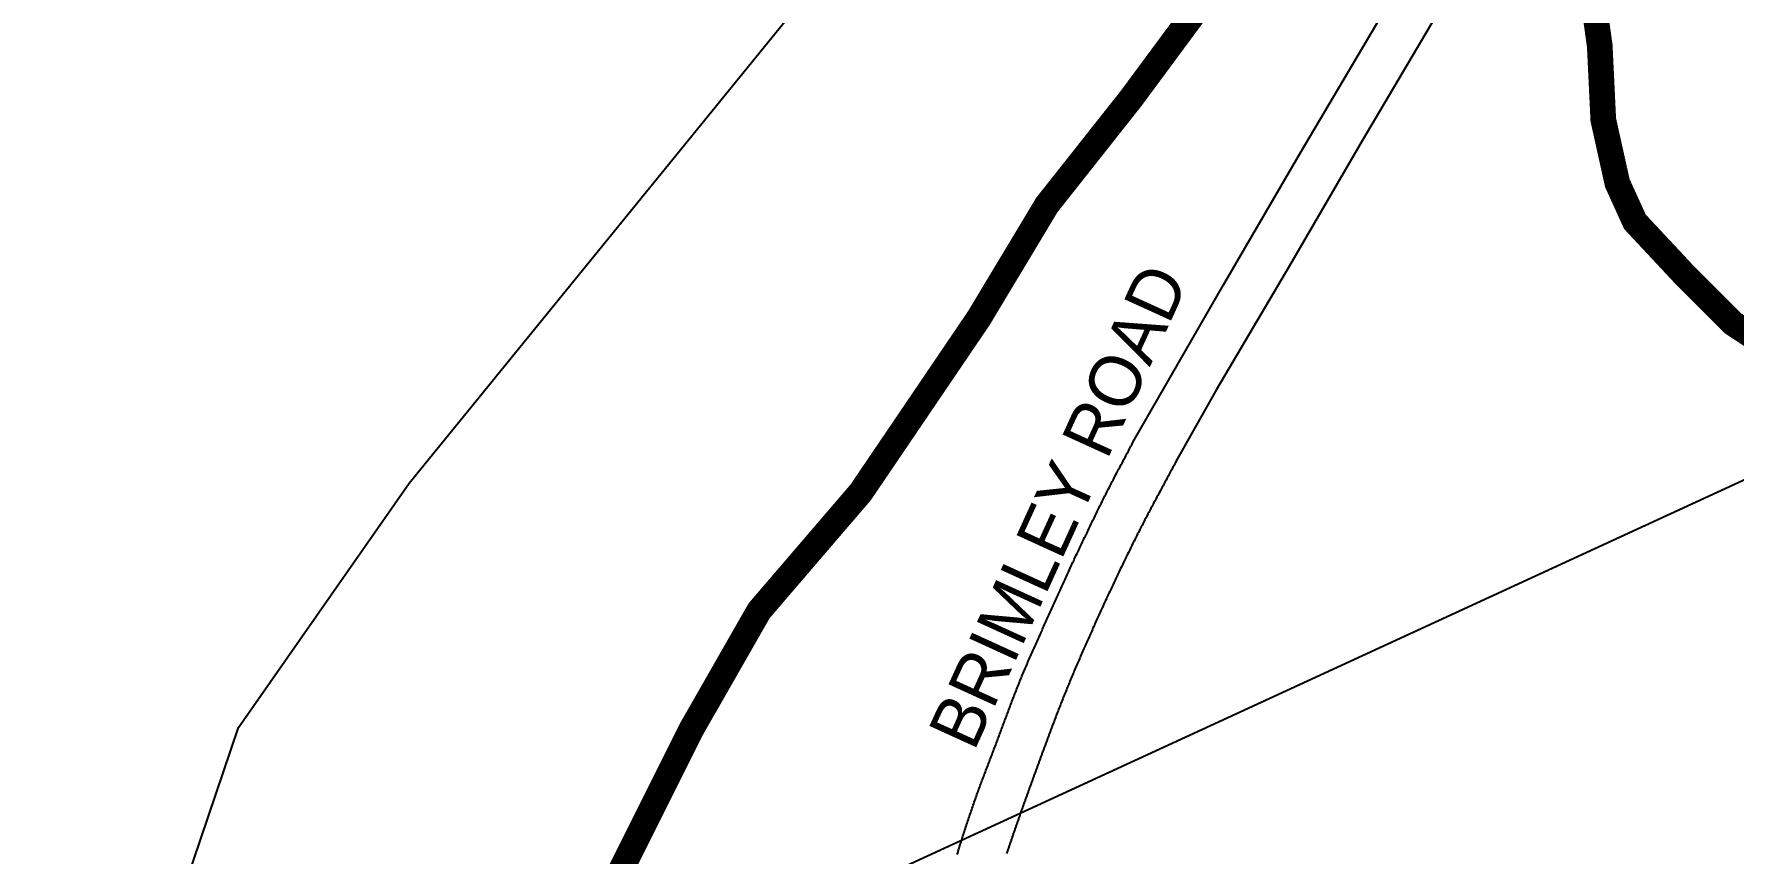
# Model space of a CAD drawing. Header units: millimetres. Extents: x 1745962 to 1749233, y 4525379 to 4529927.
# Drawn here: x 1746578.4 to 1746843.2, y 4526521.2 to 4526648.9 of the extents above; entities that cross this region are included whole.
import ezdxf

# ---------------------------------------------------------------- set-up
doc = ezdxf.new("R2010")
doc.units = ezdxf.units.MM
doc.header["$LTSCALE"] = 10
doc.header["$MEASUREMENT"] = 0
for name, color, linetype in [('AROLL_LOTS', 8, 'Continuous'), ('AROLL_ROADS', 7, 'Continuous'), ('ZONING_STANDARDS', 140, 'Continuous'), ('ZONING_ZONES', 140, 'Continuous')]:
    doc.layers.add(name, color=color, linetype=linetype)
doc.styles.add('Univers Condensed', font='UNVR57W.TTF')

msp = doc.modelspace()

# ---------------------------------------------------------------- linework, layer by layer
at = {"layer": 'AROLL_LOTS'}
for points in [[(1746749.7, 4526585.37), (1746763.71, 4526609.77), (1746775.82, 4526630.53), (1746788.22, 4526651.53), (1746797.84, 4526668.4), (1746805.87, 4526682.9), (1746814.68, 4526699.33), (1746822.65, 4526714.59), (1746832.24, 4526732.32)], [(1746839.21, 4526730.2), (1746827.33, 4526707.9), (1746816.07, 4526686.43), (1746805.6, 4526666.79), (1746795.24, 4526648.98), (1746785.32, 4526632.21), (1746773.98, 4526612.73), (1746762.62, 4526593.42), (1746756.3, 4526582.2)], [(1746636.87, 4526578.85), (1746721.48, 4526682.97)], [(1746739.84, 4526565.6), (1746739.94, 4526565.83), (1746740.04, 4526566.06), (1746740.15, 4526566.29), (1746740.25, 4526566.51), (1746740.37, 4526566.73), (1746740.47, 4526566.96), (1746740.57, 4526567.19), (1746740.68, 4526567.41), (1746740.78, 4526567.64), (1746740.9, 4526567.87), (1746741, 4526568.1), (1746741.11, 4526568.31), (1746741.21, 4526568.54), (1746741.32, 4526568.77), (1746741.43, 4526569), (1746741.54, 4526569.22), (1746741.64, 4526569.45), (1746741.75, 4526569.68), (1746741.86, 4526569.9), (1746741.96, 4526570.12), (1746742.08, 4526570.35), (1746742.19, 4526570.58), (1746742.29, 4526570.81), (1746742.4, 4526571.02), (1746742.5, 4526571.25), (1746742.62, 4526571.48), (1746742.73, 4526571.71), (1746742.83, 4526571.93), (1746742.94, 4526572.15), (1746743.05, 4526572.38), (1746743.15, 4526572.6), (1746743.26, 4526572.83), (1746743.38, 4526573.06), (1746743.49, 4526573.28), (1746743.59, 4526573.5), (1746743.7, 4526573.73), (1746743.81, 4526573.96), (1746743.92, 4526574.17), (1746744.04, 4526574.4), (1746744.15, 4526574.63), (1746744.25, 4526574.86), (1746744.36, 4526575.07), (1746744.47, 4526575.3), (1746744.58, 4526575.53), (1746744.69, 4526575.75), (1746744.81, 4526575.97), (1746744.92, 4526576.2), (1746745.03, 4526576.42), (1746745.14, 4526576.64), (1746745.25, 4526576.87), (1746745.37, 4526577.09), (1746745.48, 4526577.31), (1746745.6, 4526577.54), (1746745.71, 4526577.76), (1746745.82, 4526577.98), (1746745.93, 4526578.21), (1746746.05, 4526578.42), (1746746.16, 4526578.65), (1746746.27, 4526578.87), (1746746.38, 4526579.1), (1746746.51, 4526579.32), (1746746.61, 4526579.54), (1746746.74, 4526579.76), (1746746.85, 4526579.99), (1746746.96, 4526580.2), (1746747.08, 4526580.43), (1746747.2, 4526580.64), (1746747.31, 4526580.87), (1746747.43, 4526581.08), (1746747.54, 4526581.31), (1746747.66, 4526581.54), (1746747.78, 4526581.75), (1746747.9, 4526581.98), (1746748.01, 4526582.19), (1746748.14, 4526582.41), (1746748.25, 4526582.63), (1746748.37, 4526582.86), (1746748.49, 4526583.08), (1746748.6, 4526583.3), (1746748.72, 4526583.52), (1746748.84, 4526583.74), (1746748.95, 4526583.96), (1746749.07, 4526584.18), (1746749.19, 4526584.4), (1746749.3, 4526584.62), (1746749.42, 4526584.84), (1746749.55, 4526585.07), (1746749.7, 4526585.37)], [(1746756.3, 4526582.2), (1746756.18, 4526581.98), (1746756.07, 4526581.76), (1746755.95, 4526581.54), (1746755.83, 4526581.32), (1746755.71, 4526581.1), (1746755.6, 4526580.87), (1746755.48, 4526580.66), (1746755.35, 4526580.44), (1746755.24, 4526580.22), (1746755.12, 4526579.99), (1746755, 4526579.78), (1746754.88, 4526579.56), (1746754.76, 4526579.33), (1746754.65, 4526579.11), (1746754.53, 4526578.89), (1746754.41, 4526578.68), (1746754.29, 4526578.45), (1746754.18, 4526578.24), (1746754.06, 4526578.01), (1746753.94, 4526577.8), (1746753.82, 4526577.57), (1746753.71, 4526577.36), (1746753.59, 4526577.13), (1746753.46, 4526576.91), (1746753.35, 4526576.69), (1746753.23, 4526576.47), (1746753.11, 4526576.25), (1746753, 4526576.03), (1746752.88, 4526575.81), (1746752.76, 4526575.59), (1746752.65, 4526575.37), (1746752.53, 4526575.15), (1746752.41, 4526574.92), (1746752.3, 4526574.7), (1746752.18, 4526574.48), (1746752.07, 4526574.26), (1746751.94, 4526574.04), (1746751.83, 4526573.82), (1746751.71, 4526573.6), (1746751.6, 4526573.37), (1746751.48, 4526573.16), (1746751.37, 4526572.93), (1746751.25, 4526572.72), (1746751.14, 4526572.49), (1746751.03, 4526572.26), (1746750.91, 4526572.05), (1746750.79, 4526571.82), (1746750.67, 4526571.6), (1746750.56, 4526571.38), (1746750.45, 4526571.15), (1746750.34, 4526570.93), (1746750.23, 4526570.71), (1746750.12, 4526570.48), (1746750, 4526570.27), (1746749.89, 4526570.04), (1746749.77, 4526569.81), (1746749.66, 4526569.6), (1746749.55, 4526569.37), (1746749.44, 4526569.14), (1746749.34, 4526568.91), (1746749.23, 4526568.69), (1746749.11, 4526568.47), (1746749, 4526568.24), (1746748.89, 4526568.02), (1746748.78, 4526567.8), (1746748.67, 4526567.57), (1746748.56, 4526567.35), (1746748.46, 4526567.12), (1746748.34, 4526566.9), (1746748.23, 4526566.67), (1746748.12, 4526566.45), (1746748.02, 4526566.22), (1746747.91, 4526565.99), (1746747.8, 4526565.78), (1746747.69, 4526565.55), (1746747.58, 4526565.32), (1746747.47, 4526565.09), (1746747.37, 4526564.87), (1746747.26, 4526564.65), (1746747.16, 4526564.42), (1746747.04, 4526564.19), (1746746.94, 4526563.97), (1746746.83, 4526563.74), (1746746.73, 4526563.51), (1746746.62, 4526563.29), (1746746.52, 4526563.07), (1746746.4, 4526562.84), (1746746.3, 4526562.61), (1746746.19, 4526562.38), (1746746.09, 4526562.16), (1746745.99, 4526561.93), (1746745.87, 4526561.7), (1746745.77, 4526561.47), (1746745.67, 4526561.24), (1746745.56, 4526561.03), (1746745.46, 4526560.8), (1746745.35, 4526560.57), (1746745.25, 4526560.34), (1746745.14, 4526560.12), (1746745.04, 4526559.89), (1746744.94, 4526559.66), (1746744.83, 4526559.43), (1746744.72, 4526559.2), (1746744.62, 4526558.98), (1746744.52, 4526558.75), (1746744.41, 4526558.52), (1746744.31, 4526558.29), (1746744.21, 4526558.06), (1746744.1, 4526557.85), (1746744, 4526557.62), (1746743.89, 4526557.39), (1746743.79, 4526557.16), (1746743.69, 4526556.93), (1746743.59, 4526556.7), (1746743.49, 4526556.48), (1746743.38, 4526556.25), (1746743.28, 4526556.02), (1746743.18, 4526555.79), (1746743.07, 4526555.56), (1746742.98, 4526555.34), (1746742.87, 4526555.11), (1746742.77, 4526554.88), (1746742.67, 4526554.65), (1746742.56, 4526554.42), (1746742.46, 4526554.19), (1746742.36, 4526553.97), (1746742.27, 4526553.74), (1746742.17, 4526553.51), (1746742.06, 4526553.28), (1746741.96, 4526553.05), (1746741.86, 4526552.82), (1746741.76, 4526552.6), (1746741.66, 4526552.36), (1746741.56, 4526552.13), (1746741.46, 4526551.9), (1746741.36, 4526551.67), (1746741.26, 4526551.44), (1746741.16, 4526551.21), (1746741.06, 4526550.99), (1746740.97, 4526550.76), (1746740.86, 4526550.53), (1746740.76, 4526550.3), (1746740.67, 4526550.06), (1746740.56, 4526549.83), (1746740.47, 4526549.6), (1746740.37, 4526549.38), (1746740.28, 4526549.15), (1746740.18, 4526548.92), (1746740.08, 4526548.69), (1746739.99, 4526548.45), (1746739.89, 4526548.22), (1746739.79, 4526547.99), (1746739.7, 4526547.76), (1746739.61, 4526547.53), (1746739.51, 4526547.3), (1746739.41, 4526547.07), (1746739.32, 4526546.84), (1746739.23, 4526546.61), (1746739.13, 4526546.37), (1746739.04, 4526546.14), (1746738.94, 4526545.91), (1746738.84, 4526545.68), (1746738.75, 4526545.45), (1746738.66, 4526545.21), (1746738.57, 4526544.98), (1746738.48, 4526544.74), (1746738.39, 4526544.52), (1746738.3, 4526544.29), (1746738.2, 4526544.05), (1746738.11, 4526543.82), (1746738.02, 4526543.59), (1746737.93, 4526543.35), (1746737.84, 4526543.12), (1746737.75, 4526542.89), (1746737.66, 4526542.65), (1746737.57, 4526542.42), (1746737.49, 4526542.18), (1746737.39, 4526541.95), (1746737.31, 4526541.71), (1746737.22, 4526541.48), (1746737.04, 4526541.02)], [(1746610.26, 4526540.77), (1746636.87, 4526578.85)], [(1746722.7, 4526522.49), (1746722.78, 4526522.73), (1746722.85, 4526522.97), (1746722.93, 4526523.21), (1746723, 4526523.45), (1746723.07, 4526523.69), (1746723.15, 4526523.92), (1746723.23, 4526524.16), (1746723.31, 4526524.4), (1746723.38, 4526524.64), (1746723.45, 4526524.88), (1746723.54, 4526525.11), (1746723.61, 4526525.35), (1746723.69, 4526525.59), (1746723.77, 4526525.83), (1746723.84, 4526526.06), (1746723.93, 4526526.3), (1746724, 4526526.54), (1746724.09, 4526526.77), (1746724.16, 4526527.01), (1746724.24, 4526527.25), (1746724.33, 4526527.48), (1746724.4, 4526527.72), (1746724.48, 4526527.96), (1746724.57, 4526528.2), (1746724.65, 4526528.43), (1746724.73, 4526528.67), (1746724.81, 4526528.91), (1746724.89, 4526529.13), (1746724.97, 4526529.37), (1746725.06, 4526529.6), (1746725.14, 4526529.84), (1746725.23, 4526530.07), (1746725.31, 4526530.31), (1746725.39, 4526530.55), (1746725.48, 4526530.78), (1746725.56, 4526531.02), (1746725.64, 4526531.25), (1746725.74, 4526531.49), (1746725.82, 4526531.72), (1746725.9, 4526531.96), (1746726, 4526532.19), (1746726.08, 4526532.43), (1746726.17, 4526532.66), (1746726.26, 4526532.9), (1746726.35, 4526533.13), (1746726.44, 4526533.36), (1746726.53, 4526533.6), (1746726.62, 4526533.83), (1746726.71, 4526534.07), (1746726.8, 4526534.3), (1746726.88, 4526534.53), (1746726.98, 4526534.77), (1746727.07, 4526535), (1746727.15, 4526535.24), (1746727.24, 4526535.46), (1746727.33, 4526535.69), (1746727.42, 4526535.93), (1746727.51, 4526536.16), (1746727.6, 4526536.4), (1746727.69, 4526536.63), (1746727.77, 4526536.86), (1746727.87, 4526537.1), (1746727.95, 4526537.33), (1746728.04, 4526537.57), (1746728.13, 4526537.8), (1746728.22, 4526538.03), (1746728.3, 4526538.27), (1746728.4, 4526538.5), (1746728.48, 4526538.74), (1746728.57, 4526538.97), (1746728.66, 4526539.21), (1746728.75, 4526539.44), (1746728.83, 4526539.68), (1746728.93, 4526539.91), (1746729.01, 4526540.14), (1746729.1, 4526540.37), (1746729.19, 4526540.6), (1746729.27, 4526540.84), (1746729.36, 4526541.07), (1746729.45, 4526541.31), (1746729.53, 4526541.54), (1746729.62, 4526541.78), (1746729.71, 4526542.01), (1746729.79, 4526542.25), (1746729.88, 4526542.48), (1746729.97, 4526542.72), (1746730.06, 4526542.95), (1746730.14, 4526543.19), (1746730.23, 4526543.42), (1746730.32, 4526543.65), (1746730.41, 4526543.89), (1746730.49, 4526544.13), (1746730.58, 4526544.36), (1746730.67, 4526544.59), (1746730.76, 4526544.83), (1746730.85, 4526545.06), (1746730.94, 4526545.3), (1746731.03, 4526545.53), (1746731.11, 4526545.76), (1746731.2, 4526545.99), (1746731.3, 4526546.22), (1746731.39, 4526546.45), (1746731.48, 4526546.69), (1746731.57, 4526546.92), (1746731.66, 4526547.16), (1746731.75, 4526547.39), (1746731.86, 4526547.62), (1746731.95, 4526547.85), (1746732.04, 4526548.08), (1746732.14, 4526548.32), (1746732.23, 4526548.55), (1746732.32, 4526548.78), (1746732.42, 4526549), (1746732.51, 4526549.23), (1746732.61, 4526549.47), (1746732.71, 4526549.7), (1746732.8, 4526549.93), (1746732.91, 4526550.16), (1746733, 4526550.39), (1746733.1, 4526550.62), (1746733.2, 4526550.84), (1746733.3, 4526551.08), (1746733.4, 4526551.31), (1746733.5, 4526551.54), (1746733.59, 4526551.77), (1746733.7, 4526552), (1746733.8, 4526552.22), (1746733.9, 4526552.45), (1746734, 4526552.68), (1746734.11, 4526552.91), (1746734.21, 4526553.14), (1746734.31, 4526553.37), (1746734.41, 4526553.59), (1746734.51, 4526553.82), (1746734.62, 4526554.05), (1746734.72, 4526554.28), (1746734.82, 4526554.51), (1746734.93, 4526554.74), (1746735.02, 4526554.96), (1746735.13, 4526555.19), (1746735.23, 4526555.42), (1746735.33, 4526555.65), (1746735.44, 4526555.88), (1746735.54, 4526556.1), (1746735.64, 4526556.33), (1746735.74, 4526556.56), (1746735.84, 4526556.79), (1746735.95, 4526557.02), (1746736.05, 4526557.25), (1746736.15, 4526557.47), (1746736.25, 4526557.7), (1746736.36, 4526557.93), (1746736.46, 4526558.16), (1746736.56, 4526558.39), (1746736.66, 4526558.61), (1746736.76, 4526558.84), (1746736.87, 4526559.07), (1746736.97, 4526559.3), (1746737.07, 4526559.53), (1746737.17, 4526559.76), (1746737.27, 4526559.98), (1746737.38, 4526560.21), (1746737.48, 4526560.44), (1746737.58, 4526560.67), (1746737.69, 4526560.9), (1746737.79, 4526561.12), (1746737.89, 4526561.35), (1746738, 4526561.57), (1746738.1, 4526561.8), (1746738.21, 4526562.03), (1746738.31, 4526562.25), (1746738.41, 4526562.48), (1746738.51, 4526562.71), (1746738.61, 4526562.94), (1746738.72, 4526563.17), (1746738.82, 4526563.39), (1746738.93, 4526563.62), (1746739.03, 4526563.85), (1746739.13, 4526564.08), (1746739.24, 4526564.31), (1746739.34, 4526564.53), (1746739.45, 4526564.76), (1746739.55, 4526564.99), (1746739.66, 4526565.22), (1746739.84, 4526565.6)], [(1746590.34, 4526481.76), (1746610.26, 4526540.77)], [(1746737.04, 4526541.02), (1746737, 4526540.9), (1746736.96, 4526540.79), (1746736.91, 4526540.68), (1746736.87, 4526540.55), (1746736.83, 4526540.44), (1746736.78, 4526540.32), (1746736.74, 4526540.21), (1746736.69, 4526540.09), (1746736.65, 4526539.97), (1746736.61, 4526539.85), (1746736.56, 4526539.74), (1746736.52, 4526539.61), (1746736.48, 4526539.5), (1746736.43, 4526539.38), (1746736.39, 4526539.27), (1746736.35, 4526539.15), (1746736.3, 4526539.03), (1746736.26, 4526538.91), (1746736.22, 4526538.8), (1746736.17, 4526538.68), (1746736.13, 4526538.56), (1746736.08, 4526538.44), (1746736.04, 4526538.33), (1746736, 4526538.21), (1746735.96, 4526538.09), (1746735.91, 4526537.97), (1746735.87, 4526537.86), (1746735.82, 4526537.74), (1746735.78, 4526537.62), (1746735.74, 4526537.51), (1746735.7, 4526537.39), (1746735.65, 4526537.28), (1746735.61, 4526537.15), (1746735.57, 4526537.04), (1746735.53, 4526536.92), (1746735.48, 4526536.81), (1746735.43, 4526536.68), (1746735.4, 4526536.57), (1746735.35, 4526536.45), (1746735.31, 4526536.34), (1746735.27, 4526536.21), (1746735.22, 4526536.1), (1746735.17, 4526535.98), (1746735.14, 4526535.87), (1746735.09, 4526535.74), (1746735.05, 4526535.63), (1746735.01, 4526535.51), (1746734.96, 4526535.4), (1746734.92, 4526535.27), (1746734.88, 4526535.16), (1746734.83, 4526535.04), (1746734.79, 4526534.93), (1746734.75, 4526534.8), (1746734.7, 4526534.69), (1746734.66, 4526534.57), (1746734.62, 4526534.46), (1746734.58, 4526534.33), (1746734.53, 4526534.22), (1746734.49, 4526534.1), (1746734.45, 4526533.99), (1746734.4, 4526533.87), (1746734.36, 4526533.75), (1746734.32, 4526533.64), (1746734.27, 4526533.52), (1746734.24, 4526533.4), (1746734.19, 4526533.28), (1746734.15, 4526533.17), (1746734.11, 4526533.05), (1746734.06, 4526532.93), (1746734.02, 4526532.81), (1746733.98, 4526532.7), (1746733.94, 4526532.57), (1746733.89, 4526532.46), (1746733.84, 4526532.34), (1746733.81, 4526532.23), (1746733.76, 4526532.1), (1746733.73, 4526531.99), (1746733.68, 4526531.87), (1746733.64, 4526531.75), (1746733.59, 4526531.63), (1746733.55, 4526531.52), (1746733.51, 4526531.4), (1746733.46, 4526531.29), (1746733.43, 4526531.16), (1746733.38, 4526531.05), (1746733.34, 4526530.93), (1746733.3, 4526530.81), (1746733.26, 4526530.69), (1746733.21, 4526530.58), (1746733.18, 4526530.45), (1746733.13, 4526530.34), (1746733.08, 4526530.22), (1746733.05, 4526530.11), (1746733, 4526529.99), (1746732.96, 4526529.87), (1746732.91, 4526529.75), (1746732.88, 4526529.64), (1746732.83, 4526529.51), (1746732.8, 4526529.4), (1746732.75, 4526529.28), (1746732.71, 4526529.16), (1746732.67, 4526529.05), (1746732.63, 4526528.93), (1746732.58, 4526528.82), (1746732.54, 4526528.69), (1746732.5, 4526528.58), (1746732.46, 4526528.46), (1746732.42, 4526528.34), (1746732.38, 4526528.22), (1746732.33, 4526528.11), (1746732.29, 4526527.98), (1746732.25, 4526527.87), (1746732.21, 4526527.75), (1746732.16, 4526527.64), (1746732.13, 4526527.51), (1746732.08, 4526527.4), (1746732.04, 4526527.28), (1746732, 4526527.17), (1746731.96, 4526527.04), (1746731.92, 4526526.93), (1746731.87, 4526526.81), (1746731.84, 4526526.69), (1746731.79, 4526526.57), (1746731.76, 4526526.46), (1746731.71, 4526526.33), (1746731.67, 4526526.22), (1746731.62, 4526526.1), (1746731.59, 4526525.98), (1746731.55, 4526525.86), (1746731.5, 4526525.75), (1746731.47, 4526525.62), (1746731.42, 4526525.51), (1746731.38, 4526525.39), (1746731.34, 4526525.28), (1746731.3, 4526525.15), (1746731.26, 4526525.04), (1746731.22, 4526524.92), (1746731.18, 4526524.8), (1746731.13, 4526524.68), (1746731.1, 4526524.57), (1746731.06, 4526524.44), (1746731.01, 4526524.33), (1746730.97, 4526524.21), (1746730.94, 4526524.09), (1746730.89, 4526523.97), (1746730.85, 4526523.86), (1746730.81, 4526523.73), (1746730.77, 4526523.62), (1746730.73, 4526523.5), (1746730.69, 4526523.38), (1746730.65, 4526523.26), (1746730.61, 4526523.15), (1746730.56, 4526523.02), (1746730.53, 4526522.91), (1746730.49, 4526522.79), (1746730.45, 4526522.67), (1746730.41, 4526522.55), (1746730.37, 4526522.44), (1746730.32, 4526522.31), (1746730.29, 4526522.2), (1746730.25, 4526522.08), (1746730.2, 4526521.96), (1746730.17, 4526521.84), (1746730.13, 4526521.72), (1746730.08, 4526521.6), (1746730.05, 4526521.49), (1746730.01, 4526521.36), (1746729.96, 4526521.25), (1746729.92, 4526521.13)], [(1746722.23, 4526520.97), (1746722.31, 4526521.21), (1746722.38, 4526521.45), (1746722.45, 4526521.69), (1746722.52, 4526521.93), (1746722.59, 4526522.17), (1746722.7, 4526522.49)]]:
    msp.add_lwpolyline(points, dxfattribs=at)
at = {"layer": 'ZONING_STANDARDS'}
msp.add_line((1746891.39, 4526600.79), (1746315.87, 4526335.63), dxfattribs=at)
at = {"layer": 'ZONING_ZONES'}
for points in [[(1746820.14, 4526662.85, 4, 4, 0), (1746822.33, 4526646.97, 4, 4, 0), (1746822.88, 4526635.47, 4, 4, 0), (1746825.07, 4526625.61, 4, 4, 0), (1746827.81, 4526619.59, 4, 4, 0), (1746835.48, 4526611.37, 4, 4, 0), (1746843.16, 4526603.7, 4, 4, 0), (1746856.31, 4526595.07, 0, 0, 0)], [(1746677.04, 4526329.97, 4, 4, 0), (1746667.66, 4526344.74, 4, 4, 0), (1746653.61, 4526376.35, 4, 4, 0), (1746644.82, 4526396.54, 4, 4, 0), (1746638.68, 4526425.52, 4, 4, 0), (1746637.8, 4526450.98, 4, 4, 0), (1746640.43, 4526472.05, 4, 4, 0), (1746649.22, 4526489.61, 4, 4, 0), (1746669.42, 4526517.7, 4, 4, 0), (1746680.84, 4526540.53, 4, 4, 0), (1746691.38, 4526558.97, 4, 4, 0), (1746707.19, 4526577.41, 4, 4, 0), (1746725.63, 4526604.62, 4, 4, 0), (1746736.17, 4526622.18, 4, 4, 0), (1746749.35, 4526638.86, 4, 4, 0), (1746764.28, 4526659.06, 4, 4, 0)]]:
    msp.add_lwpolyline(points, format="xyseb", dxfattribs=at)

# ---------------------------------------------------------------- texts
at = {"layer": 'AROLL_ROADS', "style": 'Univers Condensed'}
msp.add_text('BRIMLEY ROAD', height=8, rotation=65.4596, dxfattribs=at).set_placement((1746724.82, 4526536.88))

doc.saveas('drawing.dxf')
